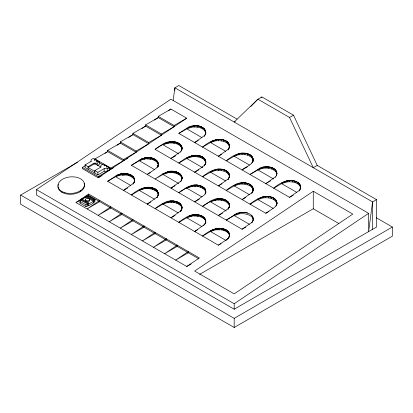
<?xml version="1.0" encoding="UTF-8"?>
<svg xmlns="http://www.w3.org/2000/svg" width="413" height="413" viewBox="0 0 413 413"><rect width="100%" height="100%" fill="white"/><g stroke="black" fill="none" stroke-linecap="round" stroke-linejoin="round"><path stroke-width="0.62" d="M113.56 167.673L98.155 176.563L98.155 177.771L82.337 168.638L82.337 167.43L85.088 165.845M125.113 159.795L110.808 168.055L110.808 169.258L108.624 167.998M145.603 124.881L161.421 134.013L161.421 135.221L148.768 142.521L148.768 143.729L136.114 151.034L136.114 152.237L123.461 159.542L123.461 160.75L107.643 151.617L107.643 150.409L120.297 143.105L120.297 141.902L132.95 134.597L132.95 133.394L145.603 126.084L145.603 124.881L158.256 117.576L158.256 116.373L170.91 109.068L186.728 118.201L98.155 177.771L102.006 175.546M161.421 134.013L174.074 126.708L174.074 125.506L158.256 116.373M204.321 165.339L204.296 165.902L205.442 163.6L204.321 165.339L202.546 166.873L202.546 167.621L186.728 158.489L178.819 163.058C184.771 158.37 192.288 153.352 200.228 155.985C204.239 156.888 206.815 160.791 205.442 164.73L205.824 161.772C203.645 153.775 192.262 154.219 186.728 158.489L186.728 157.74M245.781 227.104L242.09 229.236L131.37 165.314L139.279 160.745L144.292 159.077L144.292 157.947C150.187 155.711 161.953 160.229 157.121 167.699M158.05 195.411L158.298 193.965L156.873 191.735C156.455 187.92 158.561 193.94 158.37 194.967C158.432 187.853 149.738 186.624 144.292 187.6L144.292 188.726L139.279 190.398L131.37 194.967C137.689 189.593 146.868 184.43 155.097 188.896C158.566 190.501 159.211 195.044 156.847 197.827L157.988 195.509L158.37 193.682M181.694 150.275L182.019 148.344C179.614 143.275 172.995 142.521 168.019 143.12L168.019 141.995L165.319 142.821L163.001 144.039L163.001 144.793L168.019 143.12L168.019 141.995C172.789 141.107 179.041 141.644 181.715 146.285C182.711 147.374 180.853 153.744 182.097 148.076C177.662 135.954 161.643 144.183 155.097 149.361L265.812 213.284L268.977 211.456M168.019 171.648L163.001 173.692L155.097 179.01L163.001 174.446L168.019 172.773L168.019 171.648C173.914 169.407 185.68 173.93 180.842 181.4M201.998 137.658L186.728 128.841C192.282 124.628 203.573 124.199 205.824 132.119L205.442 133.946L204.296 136.269C209.773 128.794 197.935 123.601 191.74 126.037L191.74 127.168L186.728 128.841L178.819 133.404L289.539 197.326L293.23 195.199M191.74 156.821C193.098 156.243 198.194 153.533 197.533 156.821L200.119 156.031L202.546 156.986L202.546 158.489L204.213 158.396L205.442 159.981L205.824 163.058C204.616 157.054 196.789 156.186 191.74 156.821L191.74 155.691L191.74 156.821L186.728 158.489M191.74 186.469C193.119 185.974 198.173 183.196 197.533 186.469L200.129 185.747L202.546 186.64L202.546 188.142L204.223 188.111L205.349 189.81L205.824 192.711L205.39 193.671L205.746 191.704C203.356 186.624 196.717 185.871 191.74 186.469L191.74 185.344C196.03 184.539 200.971 184.931 204.321 188.003C206.562 187.435 204.853 197.822 205.824 192.711L205.442 189.634C198.395 180.259 185.902 187.745 178.819 192.711L186.728 187.388L191.74 185.344L191.74 186.469L186.728 188.142L186.728 187.388M191.74 214.997L191.74 216.123C192.794 215.116 207.744 218.136 200.129 215.4C192.282 212.829 184.709 217.568 178.819 222.359L186.728 217.796L191.74 216.123L191.74 214.997C197.445 212.979 208.88 216.804 204.843 224.274M229.421 146.548C227.759 140.988 220.387 140.281 215.467 140.864L215.467 139.739L215.467 140.864L210.454 142.537L202.546 147.1C208.864 141.731 218.049 136.569 226.272 141.034C229.483 142.537 230.439 146.754 228.296 149.491M229.421 176.196C227.759 170.641 220.387 169.934 215.467 170.517L215.467 169.387L215.467 170.517L210.454 172.19L202.546 176.754C208.864 171.385 218.049 166.222 226.272 170.683C229.742 172.288 230.387 176.826 228.022 179.614L229.169 177.296L229.545 175.468C227.424 167.435 216.025 167.998 210.454 172.19L225.725 181.008M229.112 207.367L229.473 205.406C227.078 200.32 220.444 199.567 215.467 200.171L215.467 199.04C221.662 196.603 233.5 201.792 228.022 209.267L229.169 206.949L229.545 205.122C225.095 193.036 209.097 201.229 202.546 206.407L210.454 201.09L215.467 199.04L215.467 200.171L210.454 201.838L210.454 201.09M226.272 229.989L226.272 231.492L227.95 231.461L229.169 232.984L229.473 235.059C228.141 231.781 224.496 230.397 221.26 229.819L221.048 228.41L215.467 228.694L215.467 229.819L210.454 231.492L202.546 236.06C208.498 231.368 216.014 226.355 223.954 228.988C227.387 229.865 230.702 233.252 229.143 236.985L229.545 234.775C227.315 226.758 216.035 227.305 210.454 231.492L226.272 240.624M249.452 165.05L234.181 156.233C239.85 151.7 252.72 151.741 253.272 160.802C252.069 154.798 244.243 153.93 239.194 154.565L239.194 153.435L239.194 154.565L234.181 156.233L226.272 160.802C232.591 155.427 241.77 150.265 249.999 154.73C252.963 156.145 254.165 160.012 252.291 162.712M247.681 184.859L247.578 183.475C250.701 184.136 253.417 186.96 253.272 190.45C252.069 184.446 244.243 183.584 239.194 184.213L239.194 183.088L239.194 184.213L234.181 185.886L226.272 190.45C232.591 185.081 241.77 179.918 249.999 184.384C253.427 185.979 254.186 190.548 251.744 193.31L252.89 190.997L253.272 189.169C251.176 181.188 239.7 181.679 234.181 185.886L249.452 194.704M276.87 203.594C275.213 198.039 267.841 197.331 262.921 197.915L262.921 196.784L262.921 197.915L257.903 199.582L249.999 204.151C255.952 199.464 263.463 194.446 271.408 197.078C275.29 197.894 278.687 202.37 276.018 206.056M292.435 181.957L292.342 180.734C296.446 180.93 301.036 183.305 300.726 188.194C299.518 182.19 291.692 181.328 286.643 181.957L286.643 180.832L286.643 181.957L281.63 183.63L273.721 188.194C280.241 182.303 291.346 176.847 299.224 183.491C300.762 185.019 300.917 187.192 300.292 189.159C300.509 188.436 300.499 187.641 300.726 186.913C298.475 178.989 287.185 179.423 281.63 183.63L296.901 192.448M130.823 185.52L115.552 176.702L117.839 175.308L117.87 174.73C123.219 172.742 130.957 172.784 134.266 178.194C135.257 179.273 133.404 185.69 134.643 179.985C133.384 173.661 125.722 173.383 120.565 173.904L120.565 175.029L115.552 176.702L107.643 181.266L218.363 245.188L221.001 243.67M133.12 184.131L133.146 183.548C138.169 177.44 127.86 171.338 122.744 174.864L120.513 174.322L117.839 175.308M154.55 199.216L139.279 190.398L141.566 189.004L141.592 188.426M165.319 202.122L165.293 202.706L155.097 208.663C161.049 203.976 168.561 198.958 176.506 201.59C179.985 202.463 183.233 205.901 181.663 209.628M180.569 211.523L181.715 209.205L182.097 207.378C180.801 201.116 173.192 200.568 168.019 201.296L168.019 202.427L163.001 204.094L163.001 203.346M197.533 127.168L197.44 125.944C201.544 126.135 206.133 128.515 205.824 133.404C204.616 127.4 196.789 126.533 191.74 127.168L191.74 126.037L189.046 126.868L189.046 127.813M201.998 226.613L186.728 217.796L189.02 216.402L189.046 215.823C192.959 214.93 203.846 213.454 204.321 219.133L205.442 220.687L205.824 222.359L205.349 219.463L204.223 217.765L202.442 216.381L202.546 217.796L205.349 219.463L205.824 221.079L205.39 223.325M225.725 151.354L210.454 142.537L212.741 141.143L212.772 140.565M212.741 230.098L212.772 229.52M228.022 149.965L229.169 147.648L229.545 145.82C227.744 138.768 218.291 138.463 212.741 141.143M236.468 154.844L236.494 154.261M260.221 167.962L249.999 174.498L260.195 168.54L260.221 167.962C265.972 165.164 278.692 166.837 276.565 175.463M275.471 177.363L276.617 175.04L276.999 173.212C275.688 166.997 268.052 166.578 262.921 167.131L262.921 168.261L257.903 169.934L257.903 169.18M283.922 182.236L283.948 181.658M299.198 191.059L300.649 187.197M154.55 169.562L139.279 160.745L141.566 159.356L141.592 158.773C145.913 157.296 150.879 157.441 155.097 159.242C151.586 160.347 147.947 158.024 144.292 159.077L144.292 157.947M178.819 183.579L163.001 174.446L165.293 173.052L165.319 172.474M180.569 181.87L181.715 179.552L182.097 177.729L181.663 179.975M189.02 186.748L189.046 186.17M212.741 200.45L212.772 199.866M165.293 143.394L165.319 142.821M180.569 152.216L181.715 149.904M212.741 170.791L212.772 170.218M236.468 184.487L236.494 183.914M273.179 208.4L257.903 199.582L260.195 198.188L260.221 197.61M189.015 157.079L189.046 156.517M236.494 213.567L226.272 220.103L236.468 214.115L236.494 213.567C242.054 210.909 254.423 212.261 253.014 220.557M134.24 182.195L134.266 181.808M157.967 166.238L158.298 164.312L156.873 162.082L155.097 160.745L154.989 159.33C157.167 160.538 158.442 162.841 158.37 165.314L157.967 166.238L158.37 164.028L156.873 160.605C155.562 159.872 149.521 155.556 150.079 159.077L152.779 158.241M205.442 133.946L205.416 134.333L205.746 132.403M229.112 148.066L229.169 147.648M229.143 207.331L229.169 206.949M247.361 166.888L242.09 169.934C245.379 166.511 252.947 165.195 253.272 159.516C252.689 155.36 248.605 153.59 244.894 153.337L244.981 154.565M276.617 175.04L276.596 175.422C278.223 170.171 272.91 167.141 268.62 167.038L268.708 168.261C271.935 168.881 276.158 170.28 276.87 173.94M300.318 189.123L300.344 188.741M229.112 177.709L229.169 177.296M276.999 202.866L276.596 205.065L276.999 202.866C275.213 195.798 265.74 195.488 260.195 198.188M134.323 182.401L134.571 180.264L134.643 181.266L134.173 178.37L129.052 175.675L126.357 173.625L120.57 174.296L117.87 175.675M236.468 214.115L239.148 213.103L239.194 212.736M158.298 193.965C158.928 191.296 156.439 192.091 155.097 190.398C151.803 188.638 147.957 188.245 144.292 188.726L144.292 187.6M223.954 228.988L221.26 229.819L215.467 229.819L215.467 228.694M229.138 236.809L229.545 234.775M157.936 166.274L157.988 165.856L156.873 167.595L155.097 169.129L147.188 174.446L150.347 172.619M252.839 191.405L253.272 189.169M276.565 205.106L276.617 204.693L275.502 206.433L273.721 207.966L265.812 213.284M173.181 100.416L174.864 87.799L178.819 85.517L237.026 119.104M205.416 163.946L205.824 161.772M182.025 207.662C179.025 201.637 171.023 201.849 165.293 202.706C170.972 199.443 183.625 201.054 181.694 209.587L181.715 209.205L180.801 211.058L181.39 210.098M205.416 223.288C205.917 221.353 205.829 219.102 204.223 217.765L202.546 217.796L200.228 216.768L200.228 215.292M229.143 148.03C230.774 142.774 225.457 139.744 221.167 139.64L221.26 140.864M229.143 177.667C230.929 172.82 225.441 169.32 221.167 169.273L221.26 170.517M252.87 161.726L253.2 159.8M252.89 220.645L251.775 222.385L251.791 222.963L252.921 221.053L253.272 218.818L252.89 217.031M239.148 213.103L242.09 212.365M158.117 166.429L158.37 165.314L157.988 162.237M123.461 173.527L122.744 174.864L120.57 174.296L120.565 173.904M141.566 189.004L144.292 187.998L147.188 188.509L147.188 187.223M173.806 201.023L170.91 202.205L170.91 200.919M194.637 126.946L194.637 125.666L191.746 126.435M197.533 214.719L194.637 215.901L194.637 214.621M218.363 140.647L218.363 139.362L215.472 140.136M218.363 228.317L218.363 229.602L215.472 229.091M242.09 154.343L242.09 153.058L239.194 153.832M265.812 166.759L265.812 168.039L268.708 168.261M289.539 181.741L289.539 180.455L286.648 181.23M158.298 164.312L158.37 164.028M165.293 173.052C170.631 170.528 178.127 170.626 181.715 175.938L182.025 178.008C180.192 173.806 175.066 172.665 170.91 172.551L170.91 171.271M218.363 170.295L218.363 169.015L215.472 169.774M242.09 183.997L242.09 182.711L239.194 183.475M265.812 197.693L265.812 196.407L262.921 197.171M242.044 212.571L244.981 212.463M144.292 187.998L147.111 187.507L150.079 188.726L150.079 187.326M197.44 125.944L194.564 125.95M221.167 139.64L218.291 139.646M244.894 153.337L242.013 153.342M218.363 229.602L221.26 228.42M268.62 167.038L262.921 167.528L260.195 168.54M292.342 180.734L289.467 180.739M176.506 171.942L173.806 172.773L173.806 171.369M181.968 178.452L181.715 175.938M199.381 199.102L194.637 201.838L204.321 194.993L205.442 193.253L205.416 193.635L205.824 191.425L205.746 191.704L205.442 189.634M133.394 183.656L133.941 182.706M299.471 190.584L300.019 189.634M221.167 169.273L218.286 169.284M244.981 184.213L244.981 182.809L242.013 182.98M252.89 187.378L252.89 188.782M268.708 197.915L268.708 196.511L265.74 196.676M276.617 202.478C276.787 199.464 273.757 197.961 271.305 197.171L271.408 198.56M203.614 225.555L205.442 222.901M251.775 163.083L252.89 161.344M229.169 236.603L228.048 238.342L226.272 239.87L218.363 245.188M134.266 179.593L133.146 178.039L133.146 176.558M147.111 187.507L149.991 187.502L152.779 189.371L152.779 187.894M173.718 201.198L173.806 202.427L176.506 201.59M181.968 208.106L181.627 205.767L180.6 205.431L180.6 203.955M79.936 201.343L80.994 200.253L80.994 199.381L81.604 198.859L88.754 202.989L88.754 205.602L85.961 206.562L79.936 203.082L79.936 201.343L85.961 204.822L87.855 204.213L80.994 200.253M79.936 203.082L80.442 202.53M88.015 196.418L88.976 196.123L95 199.603L93.942 200.697M152.676 158.349L152.779 159.723L155.097 160.745L156.873 160.605M250.877 106.502L257.903 99.197L261.966 96.972L293.493 115.175L317.22 165.401L376.532 199.639L376.532 227.031L234.181 309.218L36.468 195.07L36.468 189.593L170.91 99.187L368.623 213.335L368.623 231.6L372.578 201.921L376.532 199.639M88.754 205.602A19.705 11.378 0 0 0 93.338 202.953L95 201.343L95 199.603M261.047 97.85L261.966 96.972M223.954 169.686L223.954 171.163M228.048 172.045L228.048 173.527M247.578 183.475L244.888 182.974M251.775 185.747L251.775 187.223M271.305 197.171L268.615 196.671M133.146 183.548L123.461 190.398L127.679 187.961M180.6 151.643L170.91 158.489L175.659 155.753M204.321 135.686L194.637 142.537L198.328 140.405M156.873 197.249L147.188 204.094L150.879 201.967M180.6 181.292L170.91 188.142L175.127 185.705M228.048 149.387L218.363 156.233L221.528 154.41M180.6 210.945L170.91 217.796L175.127 215.359M228.048 179.036L218.363 185.886L222.055 183.754M204.321 224.641L194.637 231.492L197.801 229.664M228.048 208.689L218.363 215.54L222.581 213.103M251.775 192.737L242.09 199.582L245.781 197.455M275.502 176.779L265.812 183.63L268.45 182.107M251.775 222.385L242.09 229.236M299.224 190.476L289.539 197.326M93.338 202.953L93.338 200.346L93.942 199.825L87.086 195.865L86.183 196.216L86.183 197.089L93.338 201.214A19.705 11.378 0 0 1 88.754 203.862M121.231 174.183L122.744 174.864L124.55 174.89L124.504 174.332L129.052 175.675L131.37 175.195M149.991 187.502L152.676 188.008L155.097 190.398L155.097 188.896M176.403 201.704L176.506 203.072L178.819 202.592M105.005 153.388L107.643 151.617L94.99 158.922L94.99 160.125M117.127 145.242L120.297 143.105L136.114 152.237M128.732 137.431L132.95 134.597L148.768 143.729M141.912 128.567L145.603 126.084L161.421 135.221M154.565 120.059L158.256 117.576L174.074 126.708M168.277 110.839L170.91 109.068M76.007 202.556L88.661 194.043L199.381 257.97L186.728 266.478L76.007 202.556L88.661 195.251L121.324 214.104M107.643 181.266L117.87 174.73M131.37 165.314L141.592 158.773M155.097 149.361L163.001 144.039M178.819 133.404L189.046 126.868M202.546 166.873L194.637 172.19L198.854 169.753M313.266 191.26L194.637 271.047L234.181 293.875L352.805 214.089L313.266 191.26L313.266 208.771L199.649 274.366M234.181 309.218L234.181 303.741L368.623 213.335M212.772 141.509L214.079 140.652M376.181 217.697L392.35 227.031L392.35 236.164L234.181 327.483L20.65 204.203L20.65 195.07L77.458 162.273M106.91 167.25L106.91 166.207L106.162 166.64L106.91 167.079L107.664 166.64L109.171 167.513L109.171 170.12L107.189 171.266L104.179 171.266L97.876 174.905L85.068 167.513L85.068 164.901L91.097 161.426M94.861 160.296L94.861 159.248L94.107 159.686L94.861 160.12L95.615 159.686L97.122 160.554L97.122 161.597M97.122 160.554L96.368 160.987L97.122 161.426L97.876 160.987L99.378 161.86L99.378 164.467L97.571 165.51M85.068 164.901L88.083 166.64L94.107 163.161L97.122 163.161L99.378 161.86M104.654 165.949L104.654 164.901L103.147 164.033L100.886 165.339L100.886 167.079L95.615 164.033L94.107 164.033L88.083 167.513L94.861 171.426M94.861 173.166L94.861 170.554L100.886 167.079M104.654 164.901L103.9 165.339L104.654 165.773L105.408 165.339L106.91 166.207M174.074 125.506L186.728 118.201M94.861 170.554L97.876 172.293L104.179 168.654L107.189 168.654L109.171 167.513M126.213 159.16L127.86 158.21M235.167 121.458L234.181 122.026L257.903 99.197L289.539 117.462L313.266 167.683L317.22 165.401M289.539 117.462L293.493 115.175M121.881 214.424L109.223 221.729L121.881 213.222L121.881 214.424L131.845 220.181M132.95 220.821L120.297 228.126L132.95 219.613L132.95 220.821L154.539 233.283M155.097 233.603L142.439 240.908L155.097 232.4L155.097 233.603L176.687 246.065M269.503 181.498L270.561 180.889M177.239 246.385L164.586 253.696L177.239 245.183L177.239 246.385L198.829 258.853M186.728 266.478L191.131 263.938M20.65 195.07L234.181 318.351L392.35 227.031M226.272 239.87L227.584 239.158M189.046 157.467L191.684 156.078M165.319 143.765L167.962 142.402M141.592 159.723L144.292 158.344L147.188 157.57L149.991 157.849L147.188 158.855L147.111 157.854L144.292 159.077M165.319 173.419L167.967 172.066L167.967 171.674L168.019 172.04L170.781 171.287L170.837 171.55C171.849 170.977 183.362 173.016 176.506 173.419L176.403 172.051M189.046 187.115L191.689 185.762M212.772 200.816L215.416 199.458M141.592 189.371L144.24 188.018M189.046 216.768L191.746 215.39L189.02 216.402M283.948 182.603L286.591 181.25M212.772 230.464L215.416 229.112M234.181 214.786L234.181 215.54L239.194 213.867A11.182 6.458 0 0 1 253.272 220.103M168.019 143.12C169.387 142.604 174.451 139.847 173.806 143.12L176.506 142.289L173.713 141.881L170.91 142.903L170.91 141.618L168.019 142.382M167.967 172.066L168.019 172.773L170.837 171.55M170.837 201.203L168.019 202.427L168.019 201.296M215.467 200.171C216.846 199.67 221.9 196.898 221.26 200.171L223.954 199.334L221.167 198.942L218.363 199.949L218.363 198.663L215.472 199.438M191.74 216.123L194.564 214.905M80.994 199.381L87.855 203.341L88.754 202.989M141.566 159.356L144.24 158.365M173.718 171.545L170.91 172.551L168.019 172.773M200.129 215.4L197.533 216.123L197.44 214.899M191.746 185.742L194.637 184.967L194.637 186.253L197.44 185.241L200.228 185.638L200.228 187.115L202.442 186.722L204.321 188.003L204.321 189.479L205.349 189.81M191.746 156.052L194.637 155.314L194.637 156.599L197.435 155.536L200.228 155.985L200.228 157.467L202.432 157.007L204.321 158.349L204.321 159.826L205.344 160.099L205.442 161.385M229.421 235.503L229.076 233.159L228.048 232.829L228.048 231.352L226.169 230.077L223.954 230.464L223.856 229.101L221.167 228.595M124.53 174.611L122.744 174.864L121.949 174.059M120.565 175.029L126.357 175.029L126.264 173.806M265.812 168.039L262.921 168.261L262.921 167.131M133.048 176.671L131.37 176.702L131.267 175.288M180.496 204.068L178.819 204.094L178.715 202.68M244.95 212.556L247.661 213.056M157.9 162.412L156.873 162.082L156.77 160.714M181.627 176.114L180.6 175.783L180.6 174.301L178.715 173.026L178.819 174.446L180.496 174.41L181.627 176.114L182.025 178.008M152.676 188.008L154.989 188.984L156.77 190.367M223.856 229.101L226.169 230.077M257.903 169.934L273.721 179.066M313.266 208.771L338.882 223.562M163.001 144.793L178.819 153.925M132.95 133.394L148.768 142.521M120.297 141.902L136.114 151.034M186.728 188.142L201.998 196.96M210.454 201.838L226.272 210.971M234.181 215.54L249.452 224.357M107.643 150.409L123.461 159.542M94.99 158.922L110.808 168.055M94.861 159.248L93.353 158.38L91.097 159.686L91.097 161.772M96.627 161.07L97.716 161.7M99.352 162.645L102.625 164.534M163.001 204.094L178.277 212.912M82.337 167.43L98.155 176.563M86.183 196.216L93.338 200.346M36.468 189.593L234.181 303.741M154.989 188.984L156.873 191.735M251.791 215.441L252.921 217.155M229.421 205.85L229.169 203.33L227.95 201.807L226.272 201.838L226.272 200.336L223.856 199.443L223.954 200.816L226.169 200.424L228.048 201.699L228.048 203.175L229.076 203.506L229.473 205.406M181.968 148.804L181.715 146.285L180.496 144.746L178.819 144.793L178.819 143.29L176.403 142.382L176.506 143.765L178.715 143.357L180.6 144.653L180.6 146.13L181.622 146.445L182.019 148.344M276.524 201.234L276.922 203.134M134.173 178.37L134.643 181.266M275.399 199.536L275.502 200.919M273.618 198.147L273.721 199.582M249.891 184.451L249.999 185.886M229.076 173.842L229.169 175.081M226.164 170.755L226.272 172.19M80.618 190.569L80.68 191.4M61.821 191.441L61.883 192.272M300.251 185.298L300.344 186.526M299.126 183.599L299.224 184.967M297.345 182.216L297.448 183.63M295.032 181.235L295.13 182.603M276.529 171.601L276.617 172.825M275.399 169.903L275.502 171.271M273.618 168.519L273.721 169.934M271.305 167.539L271.408 168.907M252.802 157.905L252.89 159.129M251.672 156.207L251.775 157.57M249.891 154.818L249.999 156.233M247.578 153.843L247.681 155.211M229.076 144.204L229.169 145.433M227.95 142.506L228.048 143.874M226.169 141.122L226.272 142.537M223.856 140.141L223.954 141.509M205.349 130.508L205.442 131.732M204.223 128.81L204.321 130.178M202.442 127.426L202.546 128.841M200.129 126.445L200.228 127.813M128.954 174.307L129.052 175.675M372.578 229.318L372.578 201.921L174.864 87.799L174.864 90.344M281.63 182.876L281.63 183.63M257.903 198.834L257.903 199.582M234.181 155.484L234.181 156.233M234.181 185.132L234.181 185.886M234.181 318.351L234.181 327.483M210.454 141.783L210.454 142.537M210.454 171.436L210.454 172.19M210.454 230.738L210.454 231.492M186.728 128.087L186.728 128.841M186.728 217.042L186.728 217.796M163.001 173.692L163.001 174.446M139.279 159.996L139.279 160.745M139.279 189.644L139.279 190.398M115.552 175.948L115.552 176.702M107.189 168.654L107.189 171.266M104.179 168.654L104.179 171.266M97.876 172.293L97.876 174.905M97.122 163.161L97.122 165.252M95.615 163.161L95.615 164.033M94.107 163.161L94.107 164.033M93.942 199.825L93.942 202.437M88.661 194.043L88.661 195.251M88.083 166.64L88.083 169.253M87.855 203.341L87.855 205.953M85.961 204.822L85.961 206.562M89.316 199.861A2.132 1.229 0 0 1 87.468 201.704A2.132 1.229 0 0 1 85.625 199.861M82.259 199.231A19.705 11.378 0 0 1 86.183 197.089M84.097 183.217A13.314 8.291 -4.3 0 1 73.024 194.115A13.314 8.291 -4.3 0 1 57.97 186.583M58.083 185.494A13.314 8.291 -4.3 0 1 58.419 184.41M228.048 238.342L228.022 238.921L229.112 237.021L228.048 238.342M99.734 200.439L87.081 208.947L99.734 201.642L99.734 200.439M110.808 206.83L98.155 215.338L110.808 208.033L110.808 206.83M144.023 226.004L131.37 234.517L144.023 227.212L144.023 226.004M166.165 238.791L153.512 247.299L166.165 239.994L166.165 238.791M188.313 251.574L175.659 260.087L188.313 252.782L188.313 251.574M85.961 200.475A2.132 1.229 0 0 0 89.528 199.923A2.132 1.229 0 0 0 86.916 198.416A2.132 1.229 0 0 0 85.961 200.475M64.578 192.634A13.314 8.291 -4.3 0 0 84.495 184.513A13.314 8.291 -4.3 0 0 64.536 178.251A13.314 8.291 -4.3 0 0 64.578 192.634"/></g></svg>
